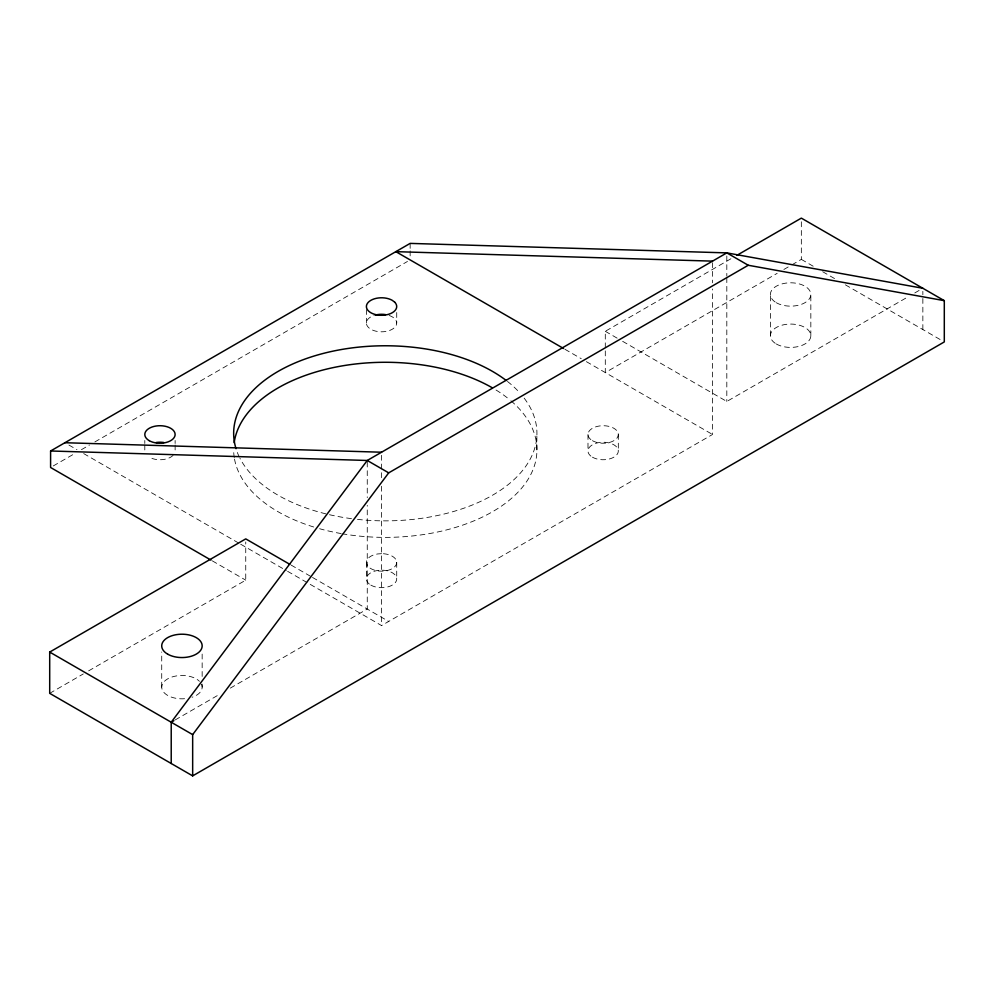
<?xml version="1.0" encoding="UTF-8"?>
<svg xmlns="http://www.w3.org/2000/svg" width="994" height="994" viewBox="0 0 994 994"><rect width="100%" height="100%" fill="white"/><g stroke="black" fill="none" stroke-linecap="round" stroke-linejoin="round"><path stroke-width="0.75" stroke-dasharray="4.97 3.73" d="M161.724 687.152L161.724 651.989M202.155 687.152L202.155 684.096M202.155 676.454L202.155 651.989M605.296 350.907L605.296 372.576L777.171 273.338M605.296 347.813L605.296 331.3L731.509 258.428M770.4 335.736L770.4 294.472M791.932 264.814L801.338 259.384L801.338 221.177M810.831 335.736L810.831 294.472M922.854 329.548L922.854 291.329M53.278 465.938L74.749 453.55M81.446 449.673L89.497 445.026M94.865 441.932L407.465 261.459M49.7 693.34L83.272 673.957M88.64 670.863L245.742 580.161L245.742 541.941M783.881 269.461L790.59 265.597M175.242 719.904L218.22 695.092M230.297 688.121L367.258 609.049L367.258 505.35M622.654 341.327L726.813 401.464L908.081 296.808M914.803 292.932L922.854 288.272M287.626 571.326L381.559 625.561L712.524 434.477L712.524 288.993M801.338 259.384L814.695 267.1M822.697 271.722L834.724 278.668M845.397 284.831L941.616 340.383M605.296 331.3L617.311 338.246M564.915 349.267L581.241 358.685M586.385 361.654L712.524 434.477M291.143 565.101L311.172 576.669M312.514 577.439L388.704 621.424M68.921 445.051L76.96 449.698M83.67 453.575L239.33 543.445M240.672 544.215L286.284 570.556M212.318 560.864L245.742 580.161M726.813 255.98L726.813 276.096M726.813 277.649L726.813 401.464M712.524 262.689L712.524 282.805M618.318 434.477L618.318 450.99M587.988 434.477L587.988 450.99M536.859 436.242L536.859 452.742M410.149 243.393L410.149 249.395M410.149 250.898L410.149 258.403M396.718 312.538L396.718 323.05M396.718 562.418L396.718 578.918M381.559 455.314L381.559 478.524M381.559 486.265L381.559 625.561M367.258 462.024L367.258 497.621M366.388 309.544L366.388 323.05M366.388 562.418L366.388 578.918M175.13 440.479L175.13 443.486M175.13 444.977L175.13 450.99A15.158 8.76 0 0 0 174.609 448.716M144.801 440.479L144.801 443.486M144.801 444.977L144.801 450.99A15.158 8.76 0 0 1 145.31 448.716M389.139 315.471A15.158 8.76 0 0 1 393.177 328.679A15.158 8.76 0 0 1 369.942 328.679A15.158 8.76 0 0 1 373.98 315.471M173.093 455.364A15.158 8.76 0 0 1 149.237 457.178M510.904 400.768A151.635 87.547 0 0 1 507.772 501.448A151.635 87.547 0 0 1 342.632 533.84M341.19 533.579A151.635 87.547 0 0 1 319.608 528.733M313.694 526.994A151.635 87.547 0 0 1 234.522 459.116M234.261 457.588A151.635 87.547 0 0 1 233.665 449.934M496.043 390.021A151.635 87.547 0 0 1 509.773 399.824M524.161 398.147A151.635 87.547 0 0 1 504.07 487.743A151.635 87.547 0 0 1 357.48 519.377M351.478 518.657A151.635 87.547 0 0 1 239.989 458.333M239.33 457.029A151.635 87.547 0 0 1 236.497 450.17M507.449 381.435A151.635 87.547 0 0 1 519.079 392.096M201.471 684.133A20.215 11.667 0 0 1 192.053 697.266M184.586 698.72A20.215 11.667 0 0 1 162.407 690.171A20.215 11.667 0 0 1 174.211 676.367A20.215 11.667 0 0 1 199.446 681.312M381.559 553.658L377.633 553.956A15.158 8.76 0 0 0 366.525 561.275A15.158 8.76 0 0 0 373.98 569.997L377.633 570.867A15.158 8.76 0 0 0 396.594 563.561A15.158 8.76 0 0 0 381.559 553.658M592.424 457.178A15.158 8.76 0 0 0 617.796 453.252A15.158 8.76 0 0 0 599.22 442.529A15.158 8.76 0 0 0 592.424 457.178M370.837 585.106A15.158 8.76 0 0 0 396.208 581.192A15.158 8.76 0 0 0 377.633 570.469A15.158 8.76 0 0 0 370.837 585.106M776.314 302.723A20.215 11.667 0 0 0 810.147 297.492A20.215 11.667 0 0 0 785.384 283.191A20.215 11.667 0 0 0 776.314 302.723M592.424 440.665A15.158 8.76 0 0 0 617.796 436.739A15.158 8.76 0 0 0 599.22 426.016A15.158 8.76 0 0 0 592.424 440.665M776.314 343.986A20.215 11.667 0 0 0 810.147 338.755A20.215 11.667 0 0 0 785.384 324.466A20.215 11.667 0 0 0 776.314 343.986"/><path stroke-width="1.49" d="M289.813 564.331L245.742 538.885L49.7 652.076L49.7 693.34L192.662 775.879L944.3 341.924L944.3 300.66L801.338 218.121L736.889 255.334M922.854 288.272L726.813 252.886L410.149 243.393L50.595 450.99L50.595 467.491L210.989 560.094M171.216 763.504L171.216 722.228L367.258 460.471L726.813 252.886L748.258 265.261L944.3 300.66M192.662 775.879L192.662 734.616L388.704 472.858L748.258 265.261M171.216 722.228L173.9 720.675M712.524 261.136L395.848 251.656L563.573 348.484M64.896 442.728L381.559 452.22M50.595 450.99L367.258 460.471L388.704 472.858M49.7 652.076L192.662 734.616M375.148 315.11A15.158 8.76 0 0 1 385.486 314.589M156.033 442.529A15.158 8.76 0 0 1 163.886 442.529M234.174 442.641A151.635 87.547 0 0 1 332.928 367.668A151.635 87.547 0 0 1 492.303 387.797M236.013 448.679A151.635 87.547 0 0 1 324.591 353.094A151.635 87.547 0 0 1 506.257 380.516M394.693 302.164L392.282 300.35A15.158 8.76 0 0 0 367.308 303.543A15.158 8.76 0 0 0 382.876 315.26A15.158 8.76 0 0 0 394.693 302.164M149.237 440.665A15.158 8.76 0 0 0 174.609 436.739A15.158 8.76 0 0 0 156.033 426.016A15.158 8.76 0 0 0 149.237 440.665M167.651 654.139A20.215 11.667 0 0 0 201.471 648.908A20.215 11.667 0 0 0 176.708 634.607A20.215 11.667 0 0 0 167.651 654.139"/></g></svg>
